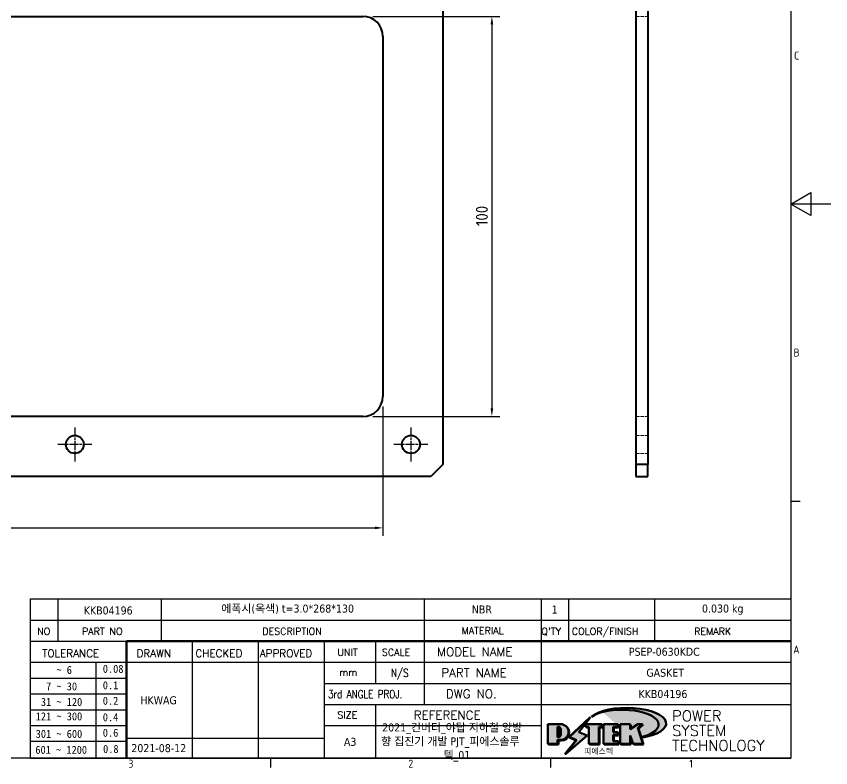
# Model space of a CAD drawing. Header units: millimetres. Extents: x 0 to 420, y 0 to 297.
# Drawn here: x 216.4 to 420, y 7.6 to 195.4 of the extents above; entities that cross this region are included whole.
import ezdxf
from ezdxf.enums import TextEntityAlignment as Align

# ---------------------------------------------------------------- set-up
doc = ezdxf.new("R2010")
doc.units = ezdxf.units.MM
doc.linetypes.add('CHAIN', pattern=[0.35429999999999995, 0.2362, -0.0295, 0.0591, -0.0295])
doc.linetypes.add('DASHED', pattern=[0.2067, 0.1654, -0.0413])
doc.layers.get('0').update_dxf_attribs({"color": 3, "lineweight": 25})
for name, color, linetype, lineweight in [('가려진 것(ISO)', 2, 'DASHED', 18), ('가시적인 것(ISO)', 3, 'Continuous', 40), ('경계(ISO)', 7, 'Continuous', 25), ('제목(ISO)', 5, 'Continuous', 50), ('중심 표식(ISO)', 1, 'Continuous', 25), ('치수(ISO)', 2, 'Continuous', 25), ('해치(ISO)', 7, 'Continuous', 18)]:
    doc.layers.add(name, color=color, linetype=linetype, lineweight=lineweight)
doc.styles.add('HAN_291', font='')
doc.styles.add('HAN_370', font='', dxfattribs={"width": 2})
doc.styles.add('RC_284', font='ROMANC.shx')
doc.styles.add('RC_287', font='ROMANC.shx')
doc.styles.add('RC_292', font='ROMANC.shx')
doc.styles.add('ROMANT_294', font='romant.shx')
doc.styles.add('문자 텍스트_PSTEK_POSCO', font='isocp.shx')
doc.styles.add('치수 텍스트_PSTEK_POSCO', font='isocp.shx')
doc.styles.add('텍스트 스타일198', font='tahoma.ttf')
doc.styles.add('텍스트 스타일333', font='ROMANC.shx', dxfattribs={"width": 0.800000011920929})
doc.styles.get('HAN_291').set_extended_font_data('GulimChe')
doc.styles.get('HAN_370').set_extended_font_data('GulimChe')
doc.dimstyles.new('치수_PSTEK_POSCO', dxfattribs={"dimtxt": 3, "dimasz": 2, "dimexe": 2, "dimexo": 2.5, "dimgap": 1, "dimtad": 1, "dimrnd": 1e-08, "dimdsep": 46, "dimtxsty": '치수 텍스트_PSTEK_POSCO', "dimcen": 0.09, "dimdle": 10, "dimclrd": 7, "dimclre": 7, "dimclrt": 2, "dimadec": 1, "dimazin": 2, "dimtfac": 1, "dimtmove": 0, "dimatfit": 3, "dimfxl": 0, "dimtolj": 1, "dimlwd": -1, "dimlwe": -1, "dimarcsym": 0})

# ---------------------------------------------------------------- blocks, each defined once
blk = doc.blocks.new('경계 Default Border')
at = {"layer": '경계(ISO)'}
for p, q in [((410, 74.25000190734863), (412.400016784668, 74.25000190734863)), ((280, 10), (280, 7.599999904632568)), ((350, 10), (350, 7.599999904632568))]:
    blk.add_line(p, q, dxfattribs=at)
at = {"layer": '경계(ISO)', "flags": 128}
for points in [[(10, 10), (10, 287.0000076293945), (410, 287.0000076293945), (410, 10), (10, 10)], [(420, 148.5000038146973), (410, 148.5000038146973), (415, 151.3867473602295), (415, 145.6132507324219), (410, 148.5000038146973)]]:
    blk.add_lwpolyline(points, dxfattribs=at)
at = {"layer": '경계(ISO)', "color": 2, "char_height": 2.000000029802322, "attachment_point": 7, "style": '문자 텍스트_PSTEK_POSCO'}
for s, insert in [('C', (410.8296930082771, 184.6059296629392)), ('B', (410.718846771929, 110.3559296629392)), ('A', (410.6096005397006, 36.12023240455892)), ('3', (244.4456930345745, 7.580929648038)), ('2', (314.418492964537, 7.580929648038)), ('1', (384.6573774223157, 7.599999970197677))]:
    blk.add_mtext(s, dxfattribs=dict(at, insert=insert))
blk = doc.blocks.new('제목 블록 PSTEK')
for color, points in [(252, [(317.2195697678507, 17.0593801673321), (322.0326348870767, 21.62682475217465), (322.2781991042243, 21.94392121864296), (317.0471853425802, 16.97985676345368), (318.7512090904202, 16.1899260703855), (316.0018030350395, 12.71868385740789), (316.3356552234328, 13.00206718743325), (318.9235935156908, 16.2694494742633)]), (5, [(321.6183518841322, 17.4193704504104), (319.5281351041078, 18.24969419629727), (322.4505835294948, 22.02344462252142), (317.2195697678507, 17.0593801673321), (318.9235935156908, 16.2694494742633), (316.1741874603099, 12.79820726128571)]), (1, [(324.4839107253602, 19.60711530335299), (325.2419748254881, 19.60711530335299), (325.2419748254881, 20.25857663940324), (321.2266040451076, 20.25857663940324), (321.2266040451076, 19.60711530335299), (321.9846681452406, 19.60711530335299), (321.9846681452406, 15.3430047401139), (324.4839107253602, 15.3430047401139)]), (252, [(321.9846681452406, 19.60711530335299), (321.4042753185749, 19.60711530335299), (321.4042753185749, 19.45905590879572), (321.9846681452406, 19.45905590879572)]), (252, [(324.6615819988275, 19.45905590879572), (325.4196460989604, 19.45905590879572), (325.4196460989604, 20.11051724484596), (325.2419748254881, 20.11051724484596), (325.2419748254881, 19.60711530335299), (324.4839107253602, 19.60711530335299), (324.4839107253602, 15.3430047401139), (322.1623394187076, 15.3430047401139), (322.1623394187076, 15.19494534555726), (324.6615819988275, 15.19494534555726)]), (1, [(329.2277337269622, 20.25857663940324), (325.65654113025, 20.25857663940324), (325.65654113025, 15.3430047401139), (329.3580259941756, 15.3430047401139), (329.3580259941756, 15.9944660761648), (328.1137701654877, 15.9944660761648), (328.1137701654877, 17.56360607323003), (329.2277337269622, 17.56360607323003), (329.2277337269622, 18.25543873810179), (328.1137701654877, 18.25543873810179), (328.1137701654877, 19.60711530335299), (329.2277337269622, 19.60711530335299)]), (252, [(328.2914414389548, 19.45905590879572), (329.4054050004294, 19.45905590879572), (329.4054050004294, 20.11051724484596), (329.2277337269622, 20.11051724484596), (329.2277337269622, 19.60711530335299), (328.1137701654877, 19.60711530335299), (328.1137701654877, 18.25543873810179), (328.2914414389548, 18.25543873810179)]), (1, [(332.3312149849806, 20.25857663940324), (329.8592894925411, 20.25857663940324), (329.8592894925411, 15.3430047401139), (332.3312149849806, 15.3430047401139), (332.3312149849806, 17.4318630164523), (333.0701931098801, 15.3430047401139), (335.4855464857051, 15.3430047401139), (334.2514536401189, 19.30614745124769), (335.4379594596742, 20.25857663940324), (334.3071782107978, 20.25857663940324), (332.3312149849806, 18.99741471888304)]), (252, [(332.5088862584528, 20.1105172448466), (332.3312149849806, 20.1105172448466), (332.3312149849806, 18.99741471888368), (332.5088862584528, 19.11081371413894)]), (252, [(335.6156307331414, 20.11051724484596), (335.2535118015555, 20.11051724484596), (334.2514536401189, 19.30614745124769), (335.4855464857051, 15.3430047401139), (333.1954852176545, 15.3430047401139), (333.2478643833523, 15.19494534555726), (335.6632177591723, 15.19494534555726), (334.4291249135862, 19.15808805669106)]), (252, [(328.2914414389548, 17.41554667867274), (329.4054050004294, 17.41554667867274), (329.4054050004294, 18.10737934354514), (329.2277337269622, 18.10737934354514), (329.2277337269622, 17.56360607323003), (328.1137701654877, 17.56360607323003), (328.1137701654877, 15.9944660761648), (328.2914414389548, 15.9944660761648)]), (252, [(332.5088862584528, 16.92964231796647), (332.3312149849806, 17.43186301645164), (332.3312149849806, 15.3430047401139), (330.0369607660135, 15.3430047401139), (330.0369607660135, 15.19494534555726), (332.5088862584528, 15.19494534555726)]), (252, [(329.5356972676428, 15.8464066816075), (329.3580259941756, 15.8464066816075), (329.3580259941756, 15.3430047401139), (325.8342124037171, 15.3430047401139), (325.8342124037171, 15.19494534555726), (329.5356972676428, 15.19494534555726)])]:
    blk.add_hatch(color=color).paths.add_polyline_path(points)
h = blk.add_hatch(color=1)
edge = h.paths.add_edge_path(flags=0)
edge.add_line((314.2242174273352, 19.60711530335299), (314.2242174273352, 17.00126995915134))
edge.add_line((314.2242174273352, 17.00126995915134), (314.3485873187598, 17.00126995915134))
edge.add_arc((314.3485873187598, 17.6527312952023), 0.6514613360509371, 270, 360)
edge.add_line((315.0000486548106, 17.6527312952023), (315.0000486548106, 18.95565396730211))
edge.add_arc((314.3485873187598, 18.95565396730212), 0.6514613360508712, 0, 90)
edge.add_line((314.3485873187598, 19.60711530335299), (314.2242174273352, 19.60711530335299))
edge = h.paths.add_edge_path()
edge.add_arc((314.9847713324306, 18.28938669179658), 1.969189947606664, 269.9999999999959, 450)
edge.add_line((314.9847713324306, 20.25857663940318), (311.7664314776902, 20.25857663940324))
edge.add_line((311.7664314776902, 20.25857663940324), (311.7664314776902, 15.3430047401139))
edge.add_line((311.7664314776902, 15.3430047401139), (314.2242174273352, 15.3430047401139))
edge.add_line((314.2242174273352, 15.3430047401139), (314.2242174273352, 16.32019674418991))
edge.add_line((314.2242174273352, 16.32019674418991), (314.9847713324307, 16.32019674418991))
h = blk.add_hatch(color=252)
edge = h.paths.add_edge_path()
edge.add_arc((314.9847713324309, 18.28938669179657), 1.969189947606666, 270, 406.8278729790604)
edge.add_arc((315.1624426058984, 18.1413272972396), 1.969189947606962, -90, 53.560984836317004, ccw=False)
edge.add_line((315.1624426058984, 16.17213734963263), (314.4018887008024, 16.17213734963263))
edge.add_line((314.4018887008024, 16.17213734963263), (314.4018887008024, 15.19494534555726))
edge.add_line((314.4018887008024, 15.19494534555726), (311.9441027511573, 15.19494534555726))
edge.add_line((311.9441027511573, 15.19494534555726), (311.9441027511573, 15.3430047401139))
edge.add_line((311.9441027511573, 15.3430047401139), (314.2242174273352, 15.3430047401139))
edge.add_line((314.2242174273352, 15.3430047401139), (314.2242174273352, 16.32019674418991))
edge.add_line((314.2242174273352, 16.32019674418991), (314.9847713324309, 16.32019674418991))
h = blk.add_hatch(color=252)
edge = h.paths.add_edge_path()
edge.add_line((314.4018887008024, 19.45905590879572), (314.5262585922315, 19.45905590879572))
edge.add_arc((314.5262585922314, 18.80759457274939), 0.6514613360463194, 60.4189348879147, 90.00000000000318, ccw=False)
edge.add_arc((314.3485873187602, 18.95565396730057), 0.6514613360524251, 39.96992292766206, 90.00000000009999)
edge.add_line((314.3485873187591, 19.60711530335307), (314.2242174273352, 19.60711530335298))
edge.add_line((314.2242174273352, 19.60711530335299), (314.2242174273352, 17.00126995915134))
edge.add_line((314.2242174273352, 17.00126995915134), (314.3485873187591, 17.00126995915134))
edge.add_arc((314.3485873187568, 17.652731295233), 0.6514613360816299, 270.0000000002, 274.6930825552478)
edge.add_line((314.4018887008024, 17.0034541317032), (314.4018887008024, 19.45905590879572))
at = {"layer": '해치(ISO)', "true_color": 0x27d1fc}
h = blk.add_hatch(color=140, dxfattribs=at)
edge = h.paths.add_edge_path()
edge.add_ellipse((330.3660919371412, 20.15576403068321), major_axis=(9.100907360794343, 0), ratio=0.4069904968023172, start_angle=301.3098473703837, end_angle=507.7436900681698)
edge.add_ellipse((331.5340919371412, 20.4634168429492), major_axis=(-9.82350664112931, 0), ratio=0.3942600559756514, start_angle=111.51207141178469, end_angle=334.47025347086895, ccw=False)
edge.add_line((335.1363447531188, 16.8601935978785), (335.0955236905705, 16.99119398620872))
at = {"color": 180}
for p, q in [((182.475792979055, 11.79100474011392), (182.4757929790549, 51.56524660363496)), ((182.4757929790549, 51.56524660363496), (372.4757929537551, 51.56524660363496)), ((189.2651435055721, 51.56524660363496), (189.2651435055722, 41.00524660363494)), ((215.2152739891528, 41.00524660363494), (215.2152739891528, 51.56524660363496)), ((280.8758854511282, 51.56524660363496), (280.8758854511282, 41.00524660363494)), ((310.0881549537552, 51.56524660363496), (310.0881549537553, 41.00524660363494)), ((316.9044520275131, 51.56524660363496), (316.9044520275127, 41.00524660363494)), ((338.4566026226726, 51.56524660363496), (338.4566026226727, 41.00524660363494)), ((372.4757929537551, 51.56524660363496), (372.4757929537551, 11.79100474011389)), ((182.475792979055, 46.2852466036349), (372.4757929537551, 46.28524660363492)), ((182.475792979055, 41.00524660363493), (206.451475290024, 41.00524660363493)), ((222.9401812389276, 11.79100474011392), (222.9401812389276, 41.00524660363494)), ((239.4288871878316, 11.79100474011392), (239.4288871878316, 41.00524660363494)), ((255.9175931367356, 11.79100474011392), (255.9175931367356, 41.00524660363494)), ((268.6918866058747, 41.00524660363494), (268.6918866058747, 30.44524660363498)), ((280.8758854511282, 41.00524660363494), (280.8758854511282, 25.16524660363502)), ((310.088154953755, 41.00524660363494), (310.088154953755, 11.79100474011392)), ((182.475792979055, 35.72524660363497), (206.451475290024, 35.72524660363497)), ((198.8621818849491, 12.02524660363491), (198.8621818849491, 35.72524660363497)), ((206.451475290024, 35.72524660363497), (372.4757929537551, 35.72524660363497)), ((182.475792979055, 31.77524660363492), (206.451475290024, 31.77524660363492)), ((255.917593136736, 30.44524660363498), (372.4757929537552, 30.44524660363501)), ((182.475792979055, 27.82524660363487), (206.451475290024, 27.82524660363487)), ((255.9175931367359, 25.16524660363502), (372.4757929537552, 25.165246603635)), ((268.6918866058744, 25.16524660363502), (268.6918866058744, 11.79100474011392)), ((182.475792979055, 23.87524660363505), (206.451475290024, 23.87524660363505)), ((182.475792979055, 19.92524660363478), (206.451475290024, 19.92524660363478)), ((255.9175931367359, 19.88524660363481), (310.0881549537553, 19.88524660363481)), ((206.451475290024, 16.74100474011396), (255.9175931367359, 16.74100474011396)), ((182.475792979055, 15.97524660363496), (206.451475290024, 15.97524660363496)), ((182.475792979055, 11.79100474011392), (372.4757929537551, 11.79100474011389))]:
    blk.add_line(p, q, dxfattribs=at)
at = {"color": 7, "lineweight": 50}
for p, q in [((206.4514752900237, 11.79100474011392), (206.4514752900237, 41.00524660363494)), ((206.451475290024, 41.00524660363494), (372.4757929537551, 41.00524660363496))]:
    blk.add_line(p, q, dxfattribs=at)
at = {"color": 7}
for p, q in [((322.2781991042243, 21.94392121864296), (317.0471853425802, 16.97985676345368)), ((322.4505835294948, 22.02344462252142), (317.2195697678507, 17.0593801673321)), ((317.2195697678507, 17.0593801673321), (322.0326348870767, 21.62682475217465)), ((319.5281351041078, 18.24969419629727), (322.4505835294948, 22.02344462252142)), ((322.0326348870767, 21.62682475217465), (322.2781991042243, 21.94392121864296)), ((311.7664314776902, 20.25900474011391), (311.7664314776902, 15.34300474011391)), ((314.9847713324309, 20.25857663940324), (311.7664314776902, 20.25857663940324)), ((314.9847713324309, 20.25857663940324), (311.7664314776902, 20.25857663940324)), ((311.7664314776902, 20.25857663940324), (311.7664314776902, 15.3430047401139)), ((314.2242174273352, 17.00126995915134), (314.2242174273352, 19.60711530335299)), ((314.2242174273352, 19.60711530335299), (314.3485873187591, 19.60711530335299)), ((314.3485873187591, 19.60711530335299), (314.2242174273352, 19.60711530335299)), ((314.2242174273352, 19.60711530335299), (314.2242174273352, 17.00126995915134)), ((314.2242174273352, 17.00126995915134), (314.2242174273352, 19.60711530335299)), ((314.2242174273352, 19.60711530335299), (314.3485873187591, 19.60711530335299)), ((314.4018887008024, 19.45905590879572), (314.5262585922314, 19.45905590879572)), ((314.4018887008024, 17.0034541317032), (314.4018887008024, 19.45905590879572)), ((315.0000486548106, 18.95565396730275), (315.0000486548106, 17.65273129520161)), ((315.0000486548106, 18.95565396730275), (315.0000486548106, 17.65273129520161)), ((325.2419748254881, 20.25857663940324), (321.2266040451076, 20.25857663940324)), ((321.2266040451076, 20.25857663940324), (321.2266040451076, 19.60711530335299)), ((325.2419748254881, 20.25857663940324), (321.2266040451076, 20.25857663940324)), ((321.2266040451076, 20.25857663940324), (321.2266040451076, 19.60711530335299)), ((321.2266040451076, 19.60711530335299), (321.9846681452406, 19.60711530335299)), ((321.2266040451076, 19.60711530335299), (321.9846681452406, 19.60711530335299)), ((321.4042753185749, 19.60711530335299), (321.4042753185749, 19.45905590879572)), ((321.9846681452406, 19.60711530335299), (321.4042753185749, 19.60711530335299)), ((321.4042753185749, 19.45905590879572), (321.9846681452406, 19.45905590879572)), ((321.9846681452406, 19.60711530335299), (321.9846681452406, 15.3430047401139)), ((321.9846681452406, 19.45905590879572), (321.9846681452406, 19.60711530335299)), ((321.9846681452406, 19.60711530335299), (321.9846681452406, 15.3430047401139)), ((324.4839107253602, 19.60711530335299), (325.2419748254881, 19.60711530335299)), ((324.4839107253602, 15.3430047401139), (324.4839107253602, 19.60711530335299)), ((325.2419748254881, 19.60711530335299), (324.4839107253602, 19.60711530335299)), ((324.4839107253602, 19.60711530335299), (324.4839107253602, 15.3430047401139)), ((324.4839107253602, 19.60711530335299), (325.2419748254881, 19.60711530335299)), ((324.4839107253602, 15.3430047401139), (324.4839107253602, 19.60711530335299)), ((324.6615819988275, 19.45905590879572), (325.4196460989604, 19.45905590879572)), ((324.6615819988275, 15.19494534555726), (324.6615819988275, 19.45905590879572)), ((325.2419748254881, 19.60711530335299), (325.2419748254881, 20.25857663940324)), ((325.2419748254881, 19.60711530335299), (325.2419748254881, 20.25857663940324)), ((325.4196460989604, 20.11051724484596), (325.2419748254881, 20.11051724484596)), ((325.2419748254881, 20.11051724484596), (325.2419748254881, 19.60711530335299)), ((325.4196460989604, 19.45905590879572), (325.4196460989604, 20.11051724484596)), ((329.2277337269622, 20.25857663940324), (325.65654113025, 20.25857663940324)), ((325.65654113025, 20.25857663940324), (325.65654113025, 15.3430047401139)), ((325.65654113025, 20.25857663940324), (325.65654113025, 15.3430047401139)), ((329.2277337269622, 20.25857663940324), (325.65654113025, 20.25857663940324)), ((328.1137701654877, 18.25543873810179), (328.1137701654877, 19.60711530335299)), ((328.1137701654877, 19.60711530335299), (329.2277337269622, 19.60711530335299)), ((329.2277337269622, 19.60711530335299), (328.1137701654877, 19.60711530335299)), ((328.1137701654877, 19.60711530335299), (328.1137701654877, 18.25543873810179)), ((328.1137701654877, 18.25543873810179), (328.1137701654877, 19.60711530335299)), ((328.1137701654877, 19.60711530335299), (329.2277337269622, 19.60711530335299)), ((328.2914414389548, 18.25543873810179), (328.2914414389548, 19.45905590879572)), ((328.2914414389548, 19.45905590879572), (329.4054050004294, 19.45905590879572)), ((329.2277337269622, 19.60711530335299), (329.2277337269622, 20.25857663940324)), ((329.2277337269622, 19.60711530335299), (329.2277337269622, 20.25857663940324)), ((329.4054050004294, 20.11051724484596), (329.2277337269622, 20.11051724484596)), ((329.2277337269622, 20.11051724484596), (329.2277337269622, 19.60711530335299)), ((329.4054050004294, 19.45905590879572), (329.4054050004294, 20.11051724484596)), ((332.3312149849806, 20.25857663940324), (329.8592894925411, 20.25857663940324)), ((329.8592894925411, 20.25857663940324), (329.8592894925411, 15.3430047401139)), ((329.8592894925411, 20.25857663940324), (329.8592894925411, 15.3430047401139)), ((332.3312149849806, 20.25857663940324), (329.8592894925411, 20.25857663940324)), ((334.3071782107978, 20.25857663940324), (332.3312149849806, 18.99741471888304)), ((332.3312149849806, 18.99741471888304), (332.3312149849806, 20.25857663940324)), ((334.3071782107978, 20.25857663940324), (332.3312149849806, 18.99741471888304)), ((332.3312149849806, 18.99741471888304), (332.3312149849806, 20.25857663940324)), ((332.5088862584528, 20.1105172448466), (332.3312149849806, 20.1105172448466)), ((332.3312149849806, 20.1105172448466), (332.3312149849806, 18.99741471888368)), ((332.3312149849806, 18.99741471888368), (332.5088862584528, 19.11081371413894)), ((332.5088862584528, 19.11081371413894), (332.5088862584528, 20.1105172448466)), ((334.2514536401189, 19.30614745124769), (335.4379594596742, 20.25857663940324)), ((334.2514536401189, 19.30614745124769), (335.4379594596742, 20.25857663940324)), ((335.2535118015555, 20.11051724484596), (334.2514536401189, 19.30614745124769)), ((335.4855464857051, 15.3430047401139), (334.2514536401189, 19.30614745124769)), ((334.2514536401189, 19.30614745124769), (335.4855464857051, 15.3430047401139)), ((335.4855464857051, 15.3430047401139), (334.2514536401189, 19.30614745124769)), ((335.4379594596742, 20.25857663940324), (334.3071782107978, 20.25857663940324)), ((335.4379594596742, 20.25857663940324), (334.3071782107978, 20.25857663940324)), ((334.4291249135862, 19.15808805669104), (335.6156307331414, 20.11051724484596)), ((335.6632177591723, 15.19494534555726), (334.4291249135862, 19.15808805669104)), ((335.6156307331414, 20.11051724484596), (335.2535118015555, 20.11051724484596)), ((314.3485873187591, 17.00126995915134), (314.2242174273352, 17.00126995915134)), ((314.2242174273352, 17.00126995915134), (314.3485873187591, 17.00126995915134)), ((314.3485873187591, 17.00126995915134), (314.2242174273352, 17.00126995915134)), ((314.2242174273352, 16.32019674418991), (314.9847713324309, 16.32019674418991)), ((314.2242174273352, 15.3430047401139), (314.2242174273352, 16.32019674418991)), ((314.9847713324309, 16.32019674418991), (314.2242174273352, 16.32019674418991)), ((314.2242174273352, 16.32019674418991), (314.2242174273352, 15.3430047401139)), ((314.2242174273352, 16.32019674418991), (314.9847713324309, 16.32019674418991)), ((314.2242174273352, 15.3430047401139), (314.2242174273352, 16.32019674418991)), ((316.1741874603099, 12.79820726128571), (321.6183518841322, 17.4193704504104)), ((317.0471853425802, 16.97985676345368), (318.7512090904202, 16.1899260703855)), ((318.9235935156908, 16.2694494742633), (317.2195697678507, 17.0593801673321)), ((317.2195697678507, 17.0593801673321), (318.9235935156908, 16.2694494742633)), ((321.6183518841322, 17.4193704504104), (319.5281351041078, 18.24969419629727)), ((329.2277337269622, 18.25543873810179), (328.1137701654877, 18.25543873810179)), ((328.1137701654877, 18.25543873810179), (328.2914414389548, 18.25543873810179)), ((329.2277337269622, 18.25543873810179), (328.1137701654877, 18.25543873810179)), ((328.1137701654877, 17.56360607323003), (329.2277337269622, 17.56360607323003)), ((328.1137701654877, 15.9944660761648), (328.1137701654877, 17.56360607323003)), ((329.2277337269622, 17.56360607323003), (328.1137701654877, 17.56360607323003)), ((328.1137701654877, 17.56360607323003), (328.1137701654877, 15.9944660761648)), ((328.1137701654877, 17.56360607323003), (329.2277337269622, 17.56360607323003)), ((328.1137701654877, 15.9944660761648), (328.1137701654877, 17.56360607323003)), ((328.2914414389548, 15.9944660761648), (328.2914414389548, 17.41554667867274)), ((328.2914414389548, 17.41554667867274), (329.4054050004294, 17.41554667867274)), ((329.2277337269622, 17.56360607323003), (329.2277337269622, 18.25543873810179)), ((329.2277337269622, 17.56360607323003), (329.2277337269622, 18.25543873810179)), ((329.4054050004294, 18.10737934354514), (329.2277337269622, 18.10737934354514)), ((329.2277337269622, 18.10737934354514), (329.2277337269622, 17.56360607323003)), ((329.4054050004294, 17.41554667867274), (329.4054050004294, 18.10737934354514)), ((332.3312149849806, 17.4318630164523), (333.0701931098801, 15.3430047401139)), ((332.3312149849806, 15.3430047401139), (332.3312149849806, 17.4318630164523)), ((332.5088862584528, 16.92964231796647), (332.3312149849806, 17.43186301645164)), ((332.3312149849806, 17.43186301645164), (332.3312149849806, 15.3430047401139)), ((332.3312149849806, 17.4318630164523), (333.0701931098801, 15.3430047401139)), ((332.3312149849806, 15.3430047401139), (332.3312149849806, 17.4318630164523)), ((332.5088862584528, 15.19494534555726), (332.5088862584528, 16.92964231796647)), ((345.0447381189468, 17.50375595811051), (344.9867755289346, 17.689895936919)), ((311.7664314776902, 15.3430047401139), (314.2242174273352, 15.3430047401139)), ((311.7664314776902, 15.3430047401139), (314.2242174273352, 15.3430047401139)), ((314.2242174273352, 15.3430047401139), (311.9441027511573, 15.3430047401139)), ((311.9441027511573, 15.3430047401139), (311.9441027511573, 15.19494534555726)), ((311.9441027511573, 15.19494534555726), (314.4018887008024, 15.19494534555726)), ((314.4018887008024, 16.17213734963263), (315.162442605898, 16.17213734963263)), ((314.4018887008024, 15.19494534555726), (314.4018887008024, 16.17213734963263)), ((318.7512090904202, 16.1899260703855), (316.0018030350395, 12.71868385740789)), ((318.9235935156908, 16.2694494742633), (316.1741874603099, 12.79820726128571)), ((316.3356552234328, 13.00206718743325), (318.9235935156908, 16.2694494742633)), ((321.9846681452406, 15.3430047401139), (324.4839107253602, 15.3430047401139)), ((321.9846681452406, 15.3430047401139), (324.4839107253602, 15.3430047401139)), ((324.4839107253602, 15.3430047401139), (322.1623394187076, 15.3430047401139)), ((322.1623394187076, 15.3430047401139), (322.1623394187076, 15.19494534555726)), ((322.1623394187076, 15.19494534555726), (324.6615819988275, 15.19494534555726)), ((325.65654113025, 15.3430047401139), (329.3580259941756, 15.3430047401139)), ((325.65654113025, 15.3430047401139), (329.3580259941756, 15.3430047401139)), ((329.3580259941756, 15.3430047401139), (325.8342124037171, 15.3430047401139)), ((325.8342124037171, 15.3430047401139), (325.8342124037171, 15.19494534555726)), ((325.8342124037171, 15.19494534555726), (329.5356972676428, 15.19494534555726)), ((329.3580259941756, 15.9944660761648), (328.1137701654877, 15.9944660761648)), ((328.1137701654877, 15.9944660761648), (328.2914414389548, 15.9944660761648)), ((329.3580259941756, 15.9944660761648), (328.1137701654877, 15.9944660761648)), ((329.3580259941756, 15.3430047401139), (329.3580259941756, 15.9944660761648)), ((329.3580259941756, 15.3430047401139), (329.3580259941756, 15.9944660761648)), ((329.5356972676428, 15.8464066816075), (329.3580259941756, 15.8464066816075)), ((329.3580259941756, 15.8464066816075), (329.3580259941756, 15.3430047401139)), ((329.5356972676428, 15.19494534555726), (329.5356972676428, 15.8464066816075)), ((329.8592894925411, 15.3430047401139), (332.3312149849806, 15.3430047401139)), ((329.8592894925411, 15.3430047401139), (332.3312149849806, 15.3430047401139)), ((332.3312149849806, 15.3430047401139), (330.0369607660135, 15.3430047401139)), ((330.0369607660135, 15.3430047401139), (330.0369607660135, 15.19494534555726)), ((330.0369607660135, 15.19494534555726), (332.5088862584528, 15.19494534555726)), ((333.0701931098801, 15.3430047401139), (335.4855464857051, 15.3430047401139)), ((333.0701931098801, 15.3430047401139), (335.4855464857051, 15.3430047401139)), ((335.4855464857051, 15.3430047401139), (333.1954852176545, 15.3430047401139)), ((333.1954852176545, 15.3430047401139), (333.2478643833523, 15.19494534555726)), ((333.2478643833523, 15.19494534555726), (335.6632177591723, 15.19494534555726)), ((316.0018030350395, 12.71868385740789), (316.3356552234328, 13.00206718743325))]:
    blk.add_line(p, q, dxfattribs=at)
at = {"color": 5}
for p, q in [((322.4505835294948, 22.02344462252142), (317.2195697678507, 17.0593801673321)), ((319.5281351041078, 18.24969419629727), (322.4505835294948, 22.02344462252142)), ((316.1741874603099, 12.79820726128571), (321.6183518841322, 17.4193704504104)), ((317.2195697678507, 17.0593801673321), (318.9235935156908, 16.2694494742633)), ((321.6183518841322, 17.4193704504104), (319.5281351041078, 18.24969419629727)), ((318.9235935156908, 16.2694494742633), (316.1741874603099, 12.79820726128571))]:
    blk.add_line(p, q, dxfattribs=at)
at = {"color": 1}
for p, q in [((314.9847713324309, 20.25857663940324), (311.7664314776902, 20.25857663940324)), ((311.7664314776902, 20.25857663940324), (311.7664314776902, 15.3430047401139)), ((314.2242174273352, 17.00126995915134), (314.2242174273352, 19.60711530335299)), ((314.2242174273352, 19.60711530335299), (314.3485873187591, 19.60711530335299)), ((315.0000486548106, 18.95565396730275), (315.0000486548106, 17.65273129520161)), ((325.2419748254881, 20.25857663940324), (321.2266040451076, 20.25857663940324)), ((321.2266040451076, 20.25857663940324), (321.2266040451076, 19.60711530335299)), ((321.2266040451076, 19.60711530335299), (321.9846681452406, 19.60711530335299)), ((321.9846681452406, 19.60711530335299), (321.9846681452406, 15.3430047401139)), ((324.4839107253602, 19.60711530335299), (325.2419748254881, 19.60711530335299)), ((324.4839107253602, 15.3430047401139), (324.4839107253602, 19.60711530335299)), ((325.2419748254881, 19.60711530335299), (325.2419748254881, 20.25857663940324)), ((329.2277337269622, 20.25857663940324), (325.65654113025, 20.25857663940324)), ((325.65654113025, 20.25857663940324), (325.65654113025, 15.3430047401139)), ((328.1137701654877, 18.25543873810179), (328.1137701654877, 19.60711530335299)), ((328.1137701654877, 19.60711530335299), (329.2277337269622, 19.60711530335299)), ((329.2277337269622, 19.60711530335299), (329.2277337269622, 20.25857663940324)), ((332.3312149849806, 20.25857663940324), (329.8592894925411, 20.25857663940324)), ((329.8592894925411, 20.25857663940324), (329.8592894925411, 15.3430047401139)), ((334.3071782107978, 20.25857663940324), (332.3312149849806, 18.99741471888304)), ((332.3312149849806, 18.99741471888304), (332.3312149849806, 20.25857663940324)), ((334.2514536401189, 19.30614745124769), (335.4379594596742, 20.25857663940324)), ((335.4855464857051, 15.3430047401139), (334.2514536401189, 19.30614745124769)), ((335.4379594596742, 20.25857663940324), (334.3071782107978, 20.25857663940324)), ((314.3485873187591, 17.00126995915134), (314.2242174273352, 17.00126995915134)), ((314.2242174273352, 16.32019674418991), (314.9847713324309, 16.32019674418991)), ((314.2242174273352, 15.3430047401139), (314.2242174273352, 16.32019674418991)), ((329.2277337269622, 18.25543873810179), (328.1137701654877, 18.25543873810179)), ((328.1137701654877, 17.56360607323003), (329.2277337269622, 17.56360607323003)), ((328.1137701654877, 15.9944660761648), (328.1137701654877, 17.56360607323003)), ((329.2277337269622, 17.56360607323003), (329.2277337269622, 18.25543873810179)), ((332.3312149849806, 17.4318630164523), (333.0701931098801, 15.3430047401139)), ((332.3312149849806, 15.3430047401139), (332.3312149849806, 17.4318630164523)), ((311.7664314776902, 15.3430047401139), (314.2242174273352, 15.3430047401139)), ((321.9846681452406, 15.3430047401139), (324.4839107253602, 15.3430047401139)), ((325.65654113025, 15.3430047401139), (329.3580259941756, 15.3430047401139)), ((329.3580259941756, 15.9944660761648), (328.1137701654877, 15.9944660761648)), ((329.3580259941756, 15.3430047401139), (329.3580259941756, 15.9944660761648)), ((329.8592894925411, 15.3430047401139), (332.3312149849806, 15.3430047401139)), ((333.0701931098801, 15.3430047401139), (335.4855464857051, 15.3430047401139))]:
    blk.add_line(p, q, dxfattribs=at)
at = {"color": 7}
for centre, radius, start, end in [((314.3485873187598, 18.95565396730211), 0.6514613360508712, 0, 90), ((314.3485873187602, 18.95565396730057), 0.6514613360524251, 39.96992292766117, 90), ((314.3485873187598, 18.95565396730212), 0.6514613360508712, 0, 90), ((314.5262585922314, 18.80759457274939), 0.6514613360463193, 60.41893488791137, 90), ((314.9847713324309, 18.28938669179658), 1.969189947606665, 270, 90), ((314.9847713324309, 18.28938669179658), 1.969189947606665, 270, 90), ((314.9847713324307, 18.2893866917965), 1.969189947606594, 270, 46.82787297909833), ((315.1624426058984, 18.1413272972396), 1.969189947606961, 270, 53.56098483636067), ((314.3485873187597, 17.65273129520228), 0.6514613360509381, 270, 0), ((314.3485873187598, 17.6527312952023), 0.6514613360509381, 270, 0), ((314.3485873187568, 17.652731295233), 0.6514613360816299, 270, 274.6930825552478)]:
    blk.add_arc(centre, radius, start, end, dxfattribs=at)
at = {"color": 1}
for centre, radius, start, end in [((314.3485873187598, 18.95565396730211), 0.6514613360508712, 0, 90), ((314.9847713324309, 18.28938669179657), 1.969189947606665, 270, 90), ((314.3485873187598, 17.6527312952023), 0.6514613360509381, 270, 0)]:
    blk.add_arc(centre, radius, start, end, dxfattribs=at)
at = {"layer": '제목(ISO)', "lineweight": 18}
blk.add_line((182.475792979055, 35.72500474011393), (182.475792979055, 11.79100474011392), dxfattribs=at)
at = {"layer": '제목(ISO)'}
for p, q in [((322.2781991042243, 21.94392121864296), (317.0471853425802, 16.97985676345368)), ((322.4505835294948, 22.02344462252142), (317.2195697678507, 17.0593801673321)), ((317.2195697678507, 17.0593801673321), (322.0326348870767, 21.62682475217465)), ((319.5281351041078, 18.24969419629727), (322.4505835294948, 22.02344462252142)), ((322.0326348870767, 21.62682475217465), (322.2781991042243, 21.94392121864296)), ((314.9847713324306, 20.25857663940324), (311.7664314776902, 20.25857663940324)), ((311.7664314776902, 20.25857663940324), (311.7664314776902, 15.3430047401139)), ((314.2242174273352, 17.00126995915134), (314.2242174273352, 19.60711530335299)), ((314.2242174273352, 19.60711530335299), (314.3485873187598, 19.60711530335299)), ((314.3485873187591, 19.60711530335299), (314.2242174273352, 19.60711530335299)), ((314.2242174273352, 19.60711530335299), (314.2242174273352, 17.00126995915134)), ((314.4018887008024, 19.45905590879572), (314.5262585922314, 19.45905590879572)), ((314.4018887008024, 17.0034541317032), (314.4018887008024, 19.45905590879572)), ((315.0000486548106, 18.95565396730211), (315.0000486548106, 17.6527312952023)), ((325.2419748254881, 20.25857663940324), (321.2266040451076, 20.25857663940324)), ((321.2266040451076, 20.25857663940324), (321.2266040451076, 19.60711530335299)), ((321.2266040451076, 19.60711530335299), (321.9846681452406, 19.60711530335299)), ((321.9846681452406, 19.60711530335299), (321.4042753185749, 19.60711530335299)), ((321.4042753185749, 19.60711530335299), (321.4042753185749, 19.45905590879572)), ((321.4042753185749, 19.45905590879572), (321.9846681452406, 19.45905590879572)), ((321.9846681452406, 19.60711530335299), (321.9846681452406, 15.3430047401139)), ((321.9846681452406, 19.45905590879572), (321.9846681452406, 19.60711530335299)), ((324.4839107253602, 19.60711530335299), (325.2419748254881, 19.60711530335299)), ((324.4839107253602, 15.3430047401139), (324.4839107253602, 19.60711530335299)), ((325.2419748254881, 19.60711530335299), (324.4839107253602, 19.60711530335299)), ((324.4839107253602, 19.60711530335299), (324.4839107253602, 15.3430047401139)), ((324.6615819988275, 19.45905590879572), (325.4196460989604, 19.45905590879572)), ((324.6615819988275, 15.19494534555726), (324.6615819988275, 19.45905590879572)), ((325.2419748254881, 19.60711530335299), (325.2419748254881, 20.25857663940324)), ((325.4196460989604, 20.11051724484596), (325.2419748254881, 20.11051724484596)), ((325.2419748254881, 20.11051724484596), (325.2419748254881, 19.60711530335299)), ((325.4196460989604, 19.45905590879572), (325.4196460989604, 20.11051724484596)), ((329.2277337269622, 20.25857663940324), (325.65654113025, 20.25857663940324)), ((325.65654113025, 20.25857663940324), (325.65654113025, 15.3430047401139)), ((328.1137701654877, 18.25543873810179), (328.1137701654877, 19.60711530335299)), ((328.1137701654877, 19.60711530335299), (329.2277337269622, 19.60711530335299)), ((329.2277337269622, 19.60711530335299), (328.1137701654877, 19.60711530335299)), ((328.1137701654877, 19.60711530335299), (328.1137701654877, 18.25543873810179)), ((328.2914414389548, 19.45905590879572), (329.4054050004294, 19.45905590879572)), ((328.2914414389548, 18.25543873810179), (328.2914414389548, 19.45905590879572)), ((329.2277337269622, 19.60711530335299), (329.2277337269622, 20.25857663940324)), ((329.4054050004294, 20.11051724484596), (329.2277337269622, 20.11051724484596)), ((329.2277337269622, 20.11051724484596), (329.2277337269622, 19.60711530335299)), ((329.4054050004294, 19.45905590879572), (329.4054050004294, 20.11051724484596)), ((332.3312149849806, 20.25857663940324), (329.8592894925411, 20.25857663940324)), ((329.8592894925411, 20.25857663940324), (329.8592894925411, 15.3430047401139)), ((334.3071782107978, 20.25857663940324), (332.3312149849806, 18.99741471888304)), ((332.3312149849806, 18.99741471888304), (332.3312149849806, 20.25857663940324)), ((332.5088862584528, 20.1105172448466), (332.3312149849806, 20.1105172448466)), ((332.3312149849806, 20.1105172448466), (332.3312149849806, 18.99741471888368)), ((332.3312149849806, 18.99741471888368), (332.5088862584528, 19.11081371413894)), ((332.5088862584528, 19.11081371413894), (332.5088862584528, 20.1105172448466)), ((334.2514536401189, 19.30614745124769), (335.4379594596742, 20.25857663940324)), ((335.2535118015555, 20.11051724484596), (334.2514536401189, 19.30614745124769)), ((335.4855464857051, 15.3430047401139), (334.2514536401189, 19.30614745124769)), ((334.2514536401189, 19.30614745124769), (335.4855464857051, 15.3430047401139)), ((335.4379594596742, 20.25857663940324), (334.3071782107978, 20.25857663940324)), ((334.4291249135862, 19.15808805669106), (335.6156307331414, 20.11051724484596)), ((335.6632177591723, 15.19494534555726), (334.4291249135862, 19.15808805669106)), ((335.6156307331414, 20.11051724484596), (335.2535118015555, 20.11051724484596)), ((314.3485873187598, 17.00126995915134), (314.2242174273352, 17.00126995915134)), ((314.2242174273352, 17.00126995915134), (314.3485873187591, 17.00126995915134)), ((314.2242174273352, 15.3430047401139), (314.2242174273352, 16.32019674418991)), ((314.2242174273352, 16.32019674418991), (314.9847713324307, 16.32019674418991)), ((314.9847713324309, 16.32019674418991), (314.2242174273352, 16.32019674418991)), ((314.2242174273352, 16.32019674418991), (314.2242174273352, 15.3430047401139)), ((316.1741874603099, 12.79820726128571), (321.6183518841322, 17.4193704504104)), ((317.0471853425802, 16.97985676345368), (318.7512090904202, 16.1899260703855)), ((317.2195697678507, 17.0593801673321), (318.9235935156908, 16.2694494742633)), ((318.9235935156908, 16.2694494742633), (317.2195697678507, 17.0593801673321)), ((321.6183518841322, 17.4193704504104), (319.5281351041078, 18.24969419629727)), ((329.2277337269622, 18.25543873810179), (328.1137701654877, 18.25543873810179)), ((328.1137701654877, 18.25543873810179), (328.2914414389548, 18.25543873810179)), ((328.1137701654877, 15.9944660761648), (328.1137701654877, 17.56360607323003)), ((328.1137701654877, 17.56360607323003), (329.2277337269622, 17.56360607323003)), ((329.2277337269622, 17.56360607323003), (328.1137701654877, 17.56360607323003)), ((328.1137701654877, 17.56360607323003), (328.1137701654877, 15.9944660761648)), ((328.2914414389548, 17.41554667867274), (329.4054050004294, 17.41554667867274)), ((328.2914414389548, 15.9944660761648), (328.2914414389548, 17.41554667867274)), ((329.2277337269622, 17.56360607323003), (329.2277337269622, 18.25543873810179)), ((329.4054050004294, 18.10737934354514), (329.2277337269622, 18.10737934354514)), ((329.2277337269622, 18.10737934354514), (329.2277337269622, 17.56360607323003)), ((329.4054050004294, 17.41554667867274), (329.4054050004294, 18.10737934354514)), ((332.3312149849806, 15.3430047401139), (332.3312149849806, 17.4318630164523)), ((332.3312149849806, 17.4318630164523), (333.0701931098801, 15.3430047401139)), ((332.5088862584528, 16.92964231796647), (332.3312149849806, 17.43186301645164)), ((332.3312149849806, 17.43186301645164), (332.3312149849806, 15.3430047401139)), ((332.5088862584528, 15.19494534555726), (332.5088862584528, 16.92964231796647)), ((311.7664314776902, 15.3430047401139), (314.2242174273352, 15.3430047401139)), ((314.2242174273352, 15.3430047401139), (311.9441027511573, 15.3430047401139)), ((311.9441027511573, 15.3430047401139), (311.9441027511573, 15.19494534555726)), ((311.9441027511573, 15.19494534555726), (314.4018887008024, 15.19494534555726)), ((314.4018887008024, 15.19494534555726), (314.4018887008024, 16.17213734963263)), ((314.4018887008024, 16.17213734963263), (315.1624426058984, 16.17213734963263)), ((318.7512090904202, 16.1899260703855), (316.0018030350395, 12.71868385740789)), ((318.9235935156908, 16.2694494742633), (316.1741874603099, 12.79820726128571)), ((316.3356552234328, 13.00206718743325), (318.9235935156908, 16.2694494742633)), ((321.9846681452406, 15.3430047401139), (324.4839107253602, 15.3430047401139)), ((324.4839107253602, 15.3430047401139), (322.1623394187076, 15.3430047401139)), ((322.1623394187076, 15.3430047401139), (322.1623394187076, 15.19494534555726)), ((322.1623394187076, 15.19494534555726), (324.6615819988275, 15.19494534555726)), ((325.65654113025, 15.3430047401139), (329.3580259941756, 15.3430047401139)), ((329.3580259941756, 15.3430047401139), (325.8342124037171, 15.3430047401139)), ((325.8342124037171, 15.3430047401139), (325.8342124037171, 15.19494534555726)), ((325.8342124037171, 15.19494534555726), (329.5356972676428, 15.19494534555726)), ((329.3580259941756, 15.9944660761648), (328.1137701654877, 15.9944660761648)), ((328.1137701654877, 15.9944660761648), (328.2914414389548, 15.9944660761648)), ((329.3580259941756, 15.3430047401139), (329.3580259941756, 15.9944660761648)), ((329.5356972676428, 15.8464066816075), (329.3580259941756, 15.8464066816075)), ((329.3580259941756, 15.8464066816075), (329.3580259941756, 15.3430047401139)), ((329.5356972676428, 15.19494534555726), (329.5356972676428, 15.8464066816075)), ((329.8592894925411, 15.3430047401139), (332.3312149849806, 15.3430047401139)), ((332.3312149849806, 15.3430047401139), (330.0369607660135, 15.3430047401139)), ((330.0369607660135, 15.3430047401139), (330.0369607660135, 15.19494534555726)), ((330.0369607660135, 15.19494534555726), (332.5088862584528, 15.19494534555726)), ((333.0701931098801, 15.3430047401139), (335.4855464857051, 15.3430047401139)), ((335.4855464857051, 15.3430047401139), (333.1954852176545, 15.3430047401139)), ((333.1954852176545, 15.3430047401139), (333.2478643833523, 15.19494534555726)), ((333.2478643833523, 15.19494534555726), (335.6632177591723, 15.19494534555726)), ((316.0018030350395, 12.71868385740789), (316.3356552234328, 13.00206718743325))]:
    blk.add_line(p, q, dxfattribs=at)
at = {"layer": '제목(ISO)', "color": 4}
blk.add_line((335.1363447531188, 16.8601935978785), (335.0955236905705, 16.99119398620872), dxfattribs=at)
at = {"layer": '제목(ISO)'}
for centre, radius, start, end in [((314.3485873187598, 18.95565396730212), 0.6514613360508712, 0, 90), ((314.3485873187602, 18.95565396730057), 0.6514613360524251, 39.96992292766117, 90), ((314.5262585922314, 18.80759457274939), 0.6514613360463193, 60.41893488791137, 90), ((314.9847713324306, 18.28938669179658), 1.969189947606664, 46.82787297909431, 90), ((314.9847713324307, 18.2893866917965), 1.969189947606594, 270, 46.82787297909833), ((314.9847713324309, 18.28938669179657), 1.969189947606666, 270, 46.8278729790603), ((315.1624426058984, 18.1413272972396), 1.969189947606962, 270, 53.56098483631701), ((314.3485873187598, 17.6527312952023), 0.6514613360509371, 270, 0), ((314.3485873187568, 17.652731295233), 0.6514613360816299, 270, 274.6930825552478)]:
    blk.add_arc(centre, radius, start, end, dxfattribs=at)
at = {"layer": '제목(ISO)', "color": 4}
for centre, major_axis, ratio, start_param, end_param in [((331.5340919371412, 20.4634168429492), (9.82350664112931, 0), 0.3942600559756514, 5.087845455444478, 8.97919982663645), ((330.3660919371412, 20.15576403068321), (9.100907360794343, 0), 0.4069904968023172, 5.258848905294775, 8.861799147915196)]:
    blk.add_ellipse(centre, major_axis=major_axis, ratio=ratio, start_param=start_param, end_param=end_param, dxfattribs=at)
at = {"color": 2}
for s, height, style, p in [('NO', 1.742399930953979, 'RC_284', (184.135398793432, 42.62317362549192)), ('PART NO', 1.742399930953979, 'RC_284', (195.3359407378685, 42.62317362549192)), ('DESCRIPTION', 1.742399930953979, 'RC_284', (240.4025565652523, 42.62317362549192)), ("Q'TY", 1.742399930953979, 'RC_284', (310.1440786515383, 42.62317362549192)), ('COLOR/FINISH', 1.742399930953979, 'RC_284', (317.7725341324144, 42.62317362549192)), ('REMARK', 1.742399930953979, 'RC_284', (348.346649953877, 42.62317362549192)), (' TOLERANCE', 1.899999976158142, 'RC_287', (184.0872874387979, 37.00893196870329)), ('DRAWN', 1.899999976158142, 'RC_287', (208.9766620976279, 37.00893196870329)), ('CHECKED', 1.899999976158142, 'RC_287', (223.6856844514997, 37.00893196870329)), ('APPROVED', 1.899999976158142, 'RC_287', (239.7795453577791, 37.00893196870329)), ('UNIT', 1.742399930953979, 'RC_284', (259.1652673287452, 37.34317362549218)), ('SCALE', 1.742399930953979, 'RC_284', (270.2934779252897, 37.34317362549218)), ('MODEL NAME', 2.178000062704086, 'RC_292', (284.096330289083, 37.25462520371384)), ('    ~ 6', 2.000000029802322, 'HAN_291', (183.7721304966814, 32.8176515608431)), ('0.08', 2.000000029802322, 'HAN_291', (200.5467345600617, 33.09873600004101)), ('mm', 1.742399930953979, 'RC_284', (259.6505418159997, 32.3543089683787)), ('PART NAME', 2.178000062704086, 'RC_292', (285.1416959765849, 32.03045329421792)), ('  7 ~ 30', 2.000000029802322, 'HAN_291', (183.7721304966814, 28.70538114822415)), ('0.1', 2.000000029802322, 'HAN_291', (200.5467345600617, 28.98646558742206)), (' DWG NO.', 2.178000062704086, 'RC_292', (284.8124284083233, 26.75045329421772)), (' 31 ~ 120', 2.000000029802322, 'HAN_291', (183.7721304966814, 24.82628181916237)), ('0.2', 2.000000029802322, 'HAN_291', (200.5467345600617, 25.10736625836028)), ('121 ~ 300', 2.000000029802322, 'HAN_291', (183.7721304966814, 21.21401206133254)), ('0.4', 2.000000029802322, 'HAN_291', (200.5467345600617, 20.99509650053045)), ('SIZE', 1.742399930953979, 'RC_284', (259.1652673287452, 21.69497768947366)), ('REFERENCE', 2.178000062704086, 'RC_292', (278.2741065029841, 21.43214925458022)), ('301 ~ 600', 2.000000029802322, 'HAN_291', (183.7721304966814, 16.83491273227077)), ('0.6', 2.000000029802322, 'HAN_291', (200.5467345600617, 17.11599717146868)), ('601 ~ 1200', 2.000000029802322, 'HAN_291', (183.6802025156883, 12.84759660881125)), ('0.8', 2.000000029802322, 'HAN_291', (200.6097246063884, 13.05732192299702))]:
    blk.add_text(s, height=height, dxfattribs=dict(at, style=style)).set_placement(p)
at = {"color": 2, "style": 'RC_284'}
blk.add_text('MATERIAL', height=1.742399930953979, dxfattribs=at).set_placement((295.4820202024417, 43.64524660363492), align=Align.MIDDLE_CENTER)
at = {"color": 7, "style": '텍스트 스타일333', "width": 0.7999999523162842}
blk.add_text('N/S', height=2.000000029802322, dxfattribs=at).set_placement((274.7838860285014, 33.08524660363496), align=Align.MIDDLE_CENTER)
at = {"color": 2, "style": '텍스트 스타일333', "width": 0.7999999523162842}
blk.add_text('3rd ANGLE PROJ.', height=2.000000029802322, dxfattribs=at).set_placement((256.8430306642954, 26.76148381654429))
at = {"color": 7, "style": 'ROMANT_294'}
for s, p in [('POWER', (342.82727231297, 20.97115304607566)), ('SYSTEM', (342.82727231297, 17.3284636719184)), ('TECHNOLOGY', (342.82727231297, 13.57194088644453))]:
    blk.add_text(s, height=2.700000107288361, dxfattribs=at).set_placement(p)
at = {"color": 7, "insert": (320.8519732224835, 14.21236326823155), "char_height": 1.400000005960464, "attachment_point": 1, "line_spacing_factor": 0.3319999873638153, "style": 'HAN_370'}
blk.add_mtext('\\fHY견고딕|b0|i0;\\H1.4000;피에스텍', dxfattribs=at)
at = {"layer": '제목(ISO)', "color": 7, "style": '텍스트 스타일198'}
for tag, p in [('부품_번호_001', (195.7796271768968, 47.68071419841495)), ('설명_001', (230.1597809287513, 48.15254984750509)), ('재질_001', (292.7761773320554, 47.92524658873383)), ("3._Q'TY_001", (312.7051684940307, 47.92188863680521)), ('질량\\P3;_001', (350.3046145979153, 48.1643332325385)), ('1._MODEL_NAME_001', (332.0304049806628, 37.36524659519486)), ('제목_001', (336.3979558886313, 32.12268535370653)), ('부품_번호_001', (334.4388674301287, 26.80591818687283)), ('설계자_001', (209.9396160013646, 25.23446884679021)), ('프로젝트_001', (270.3601965365016, 18.43951439740151)), ('시트_크기_001', (260.807090429518, 14.83812566343425)), ('프로젝트_002', (270.1186185478456, 14.97568842208535)), ('작성_날짜_001', (207.6770236384131, 13.26600473167383)), ('프로젝트_003', (285.7003846858696, 11.5491460676562))]:
    blk.add_attdef(tag, p, '', height=2.000000029802322, dxfattribs=at)
for tag, p in [('4._COLOR', (327.6805273250926, 48.92524660363493)), ('점검자', (231.1845342133799, 26.23312567187446)), ('엔지니어링_승인자', (247.673240162284, 26.23312567187446)), ('점검_날짜', (231.1845342133799, 14.26600474011394)), ('엔지니어링_승인_날짜', (247.6732401622839, 14.26600474011394))]:
    blk.add_attdef(tag, text='', height=2.000000029802322, dxfattribs=at).set_placement(p, align=Align.MIDDLE_CENTER)
blk = doc.blocks.new('*D29')
at = {"layer": 'Defpoints', "color": 0, "transparency": 16777216}
for p in [(303.0747628198025, 195.401308484484), (303.0747628198025, 95.40130848448392), (335.3135315345285, 95.40130848448392)]:
    blk.add_point(p, dxfattribs=at)
at = {"layer": '치수(ISO)', "color": 7, "transparency": 16777216}
for p, q in [((305.5747628198025, 195.401308484484), (337.3135315345285, 195.4013084844839)), ((335.3135315345285, 193.4013084844839), (335.3135315345285, 97.40130848448392)), ((305.5747628198025, 95.40130848448392), (337.3135315345285, 95.40130848448392))]:
    blk.add_line(p, q, dxfattribs=at)
for points in [[(334.9801982011952, 193.4013084844839), (335.6468648678618, 193.4013084844839), (335.3135315345285, 195.4013084844839)], [(334.9801982011952, 97.40130848448392), (335.6468648678618, 97.40130848448392), (335.3135315345285, 95.40130848448392)]]:
    blk.add_solid(points, dxfattribs=at)
at = {"layer": '치수(ISO)', "color": 2, "transparency": 16777216, "insert": (332.8135315345285, 143.0001273821217), "char_height": 3, "attachment_point": 4, "rotation": 90, "style": '치수 텍스트_PSTEK_POSCO'}
blk.add_mtext('\\A1;100', dxfattribs=at)
blk = doc.blocks.new('*D30')
at = {"layer": 'Defpoints', "color": 0, "transparency": 16777216}
for p in [(70.07476281980249, 100.4013084844839), (308.0747628198025, 100.4013084844839), (308.0747628198025, 67.5368985681765)]:
    blk.add_point(p, dxfattribs=at)
at = {"layer": '치수(ISO)', "color": 7, "transparency": 16777216}
for p, q in [((70.07476281980249, 97.90130848448392), (70.07476281980249, 65.5368985681765)), ((308.0747628198025, 97.90130848448392), (308.0747628198025, 65.5368985681765)), ((72.07476281980249, 67.5368985681765), (306.0747628198025, 67.5368985681765))]:
    blk.add_line(p, q, dxfattribs=at)
for points in [[(72.07476281980249, 67.87023190150983), (72.07476281980249, 67.20356523484317), (70.07476281980249, 67.5368985681765)], [(306.0747628198025, 67.87023190150983), (306.0747628198025, 67.20356523484317), (308.0747628198025, 67.5368985681765)]]:
    blk.add_solid(points, dxfattribs=at)
at = {"layer": '치수(ISO)', "color": 2, "transparency": 16777216, "insert": (186.3366722686214, 70.03719384376704), "char_height": 3, "attachment_point": 4, "style": '치수 텍스트_PSTEK_POSCO'}
blk.add_mtext('\\A1;238', dxfattribs=at)

msp = doc.modelspace()

# ---------------------------------------------------------------- linework, layer by layer
at = {"layer": '가려진 것(ISO)', "ltscale": 5.713989734649658}
for p, q in [((371.2866642205348, 195.401308484484), (374.2866642205348, 195.401308484484)), ((371.2866642205348, 95.40130848448392), (374.2866642205348, 95.40130848448392)), ((371.2866642205384, 90.65130848448392), (374.2866642205383, 90.65130848448392)), ((371.2866642205384, 86.15130848448393), (374.2866642205383, 86.15130848448393))]:
    msp.add_line(p, q, dxfattribs=at)
at = {"layer": '가시적인 것(ISO)'}
for p, q in [((323.0747628198025, 207.4013084844839), (323.0747628198025, 83.40130848448393)), ((371.2866642205407, 207.4013084844839), (371.2866642205407, 83.40130848448393)), ((374.2866642205407, 207.4013084844839), (374.2866642205407, 83.40130848448393)), ((75.07476281980247, 195.4013084844839), (303.0747628198025, 195.401308484484)), ((308.0747628198025, 190.401308484484), (308.0747628198025, 100.4013084844839)), ((303.0747628198025, 95.40130848448392), (75.07476281980249, 95.40130848448392)), ((323.0747628198025, 83.40130848448393), (320.0747628198025, 80.40130848448392)), ((371.2866642205407, 83.40130848448393), (371.2866642205399, 80.40130848448392)), ((374.2866642205407, 83.40130848448393), (371.2866642205407, 83.40130848448393)), ((374.2866642205399, 80.40130848448392), (374.2866642205407, 83.40130848448393)), ((320.0747628198025, 80.40130848448392), (58.0747628198025, 80.40130848448392)), ((371.2866642205399, 80.40130848448392), (374.2866642205399, 80.40130848448392))]:
    msp.add_line(p, q, dxfattribs=at)
for centre in [(231.0747628198025, 88.40130848448393), (315.0747628198025, 88.40130848448393)]:
    msp.add_circle(centre, 2.25, dxfattribs=at)
for centre, radius, start, end in [((303.0747628198025, 190.401308484484), 5.000000000000009, 0, 90), ((303.0747628198025, 100.4013084844839), 5, 270.0000000000004, 0)]:
    msp.add_arc(centre, radius, start, end, dxfattribs=at)
at = {"layer": '중심 표식(ISO)', "linetype": 'CHAIN', "ltscale": 9.445162773132324}
for p, q in [((231.0747628198025, 92.65130848448393), (231.0747628198025, 84.15130848448392)), ((315.0747628198025, 92.65130848448393), (315.0747628198025, 84.15130848448392)), ((235.3247628198025, 88.40130848448393), (226.8247628198025, 88.40130848448393)), ((319.3247628198025, 88.40130848448393), (310.8247628198025, 88.40130848448393))]:
    msp.add_line(p, q, dxfattribs=at)

# ---------------------------------------------------------------- block references
msp.add_blockref('경계 Default Border', (0, 0))
ref = msp.add_blockref('제목 블록 PSTEK', (37.52420704624484, -1.791004740113895))
ref.add_attrib('설계자_001', 'HKWAG', (247.4638230476094, 23.44346410667632), dxfattribs={"layer": '제목(ISO)', "color": 7, "height": 2.000000029802322, "style": '텍스트 스타일198'})
ref.add_attrib('프로젝트_001', '2021_컨버터_야탑 지하철 양방', (307.8844035827464, 16.64850965728762), dxfattribs={"layer": '제목(ISO)', "color": 7, "height": 2.000000029802322, "style": '텍스트 스타일198'})
ref.add_attrib('시트_크기_001', 'A3', (298.3312974757628, 13.04712092332036), dxfattribs={"layer": '제목(ISO)', "color": 7, "height": 2.000000029802322, "style": '텍스트 스타일198'})
ref.add_attrib("3._Q'TY_001", '1', (350.2293755402756, 46.13088389669131), dxfattribs={"layer": '제목(ISO)', "color": 7, "height": 2.000000029802322, "style": '텍스트 스타일198'})
ref.add_attrib('작성_날짜_001', '2021-08-12', (245.201230684658, 11.47499999155994), dxfattribs={"layer": '제목(ISO)', "color": 7, "height": 2.000000029802322, "style": '텍스트 스타일198'})
ref.add_attrib('재질_001', 'NBR', (330.3003843783003, 46.13424184861994), dxfattribs={"layer": '제목(ISO)', "color": 7, "height": 2.000000029802322, "style": '텍스트 스타일198'})
ref.add_attrib('부품_번호_001', 'KKB04196', (371.9630744763735, 25.01491344675893), dxfattribs={"layer": '제목(ISO)', "color": 7, "height": 2.000000029802322, "style": '텍스트 스타일198'})
ref.add_attrib('1._MODEL_NAME_001', 'PSEP-0630KDC', (369.5546120269076, 35.57424185508097), dxfattribs={"layer": '제목(ISO)', "color": 7, "height": 2.000000029802322, "style": '텍스트 스타일198'})
ref.add_attrib('질량\\P3;_001', '0.030 kg', (387.8288216441601, 46.3733284924246), dxfattribs={"layer": '제목(ISO)', "color": 7, "height": 2.000000029802322, "style": '텍스트 스타일198'})
ref.add_attrib('설명_001', '에폭시(옥색) t=3.0*268*130', (267.6839879749962, 46.36154510739119), dxfattribs={"layer": '제목(ISO)', "color": 7, "height": 2.000000029802322, "style": '텍스트 스타일198'})
ref.add_attrib('부품_번호_001', 'KKB04196', (233.3038342231417, 45.88970945830106), dxfattribs={"layer": '제목(ISO)', "color": 7, "height": 2.000000029802322, "style": '텍스트 스타일198'})
ref.add_attrib('제목_001', 'GASKET', (373.9221629348762, 30.33168061359263), dxfattribs={"layer": '제목(ISO)', "color": 7, "height": 2.000000029802322, "style": '텍스트 스타일198'})
ref.add_attrib('프로젝트_002', '향 집진기 개발 PJT_피에스솔루', (307.6428255940904, 13.18468368197146), dxfattribs={"layer": '제목(ISO)', "color": 7, "height": 2.000000029802322, "style": '텍스트 스타일198'})
ref.add_attrib('프로젝트_003', '텍_01', (323.2245917321143, 9.758141327542308), dxfattribs={"layer": '제목(ISO)', "color": 7, "height": 2.000000029802322, "style": '텍스트 스타일198'})

# ---------------------------------------------------------------- dimensions: what is measured, and where the dimension line sits
at = {"layer": '치수(ISO)', "color": 7}
dim = msp.add_linear_dim(base=(335.3135315345285, 95.40130848448392), p1=(303.0747628198025, 195.401308484484), p2=(303.0747628198025, 95.40130848448392), angle=270, dimstyle='치수_PSTEK_POSCO', override={"dimdec": 2, "dimtp": 0, "dimtm": -0, "dimtdec": 2, "dimtofl": 0, "dimatfit": 1}, dxfattribs=at)
dim.commit()
dim.dimension.update_dxf_attribs({"geometry": '*D29', "text_midpoint": (335.3135315345285, 145.4013084844839), "dimtype": 160})
dim = msp.add_linear_dim(base=(308.0747628198025, 67.5368985681765), p1=(70.07476281980249, 100.4013084844839), p2=(308.0747628198025, 100.4013084844839), dimstyle='치수_PSTEK_POSCO', override={"dimdec": 2, "dimtp": 0, "dimtm": -0, "dimtdec": 2, "dimtofl": 0, "dimatfit": 1}, dxfattribs=at)
dim.commit()
dim.dimension.update_dxf_attribs({"geometry": '*D30', "text_midpoint": (189.0747628198025, 67.5368985681765), "dimtype": 160})

doc.saveas('drawing.dxf')
